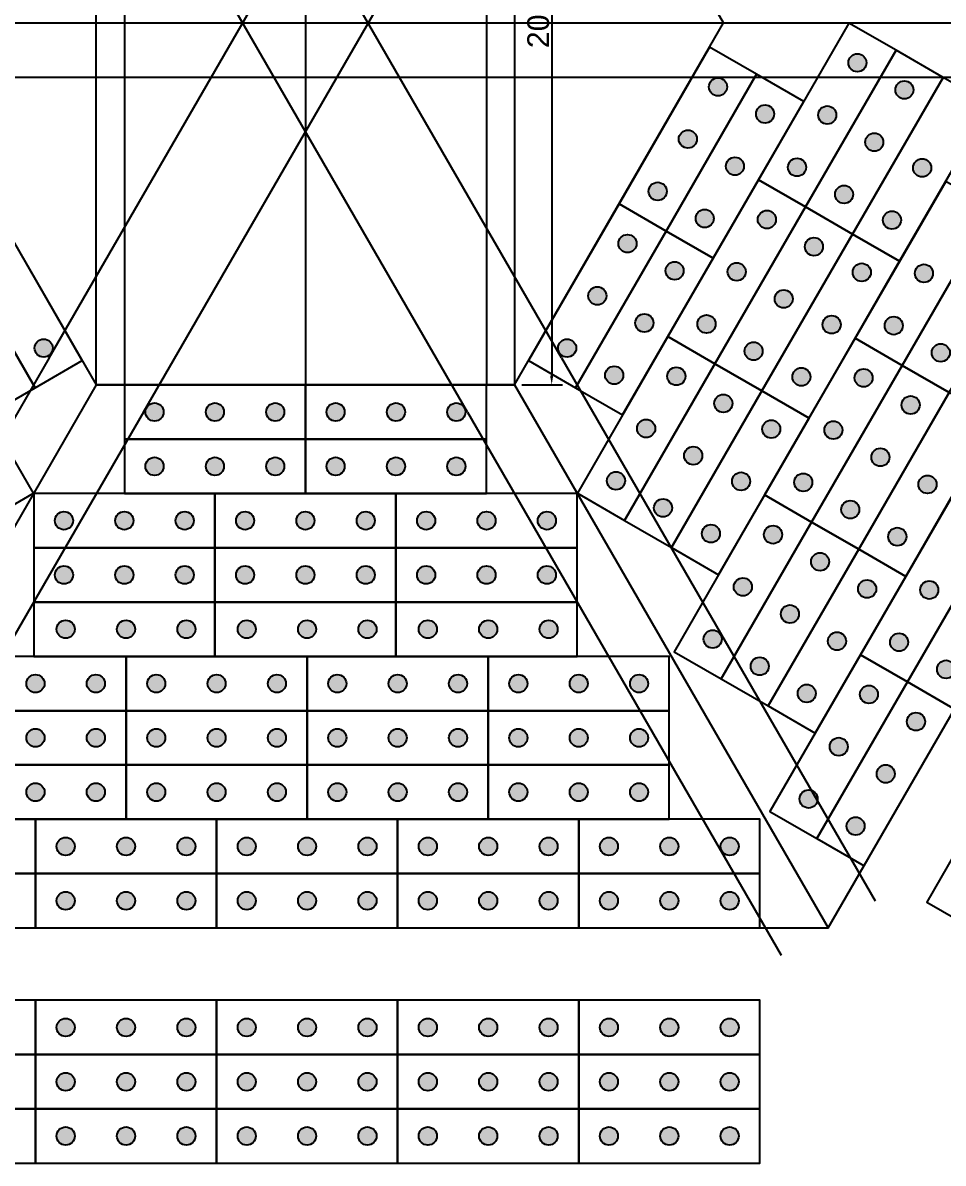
# Model space of a CAD drawing. Header units: millimetres. Extents: x 1388 to 8110, y -1425 to 5021.
# Drawn here: x 2642.9 to 2897, y 961.3 to 1276.3 of the extents above; entities that cross this region are included whole.
import ezdxf

# ---------------------------------------------------------------- set-up
doc = ezdxf.new("R2010")
doc.units = ezdxf.units.MM
doc.styles.get("Standard").update_dxf_attribs({"font": 'arial.ttf'})
doc.dimstyles.new('ISO-25', dxfattribs={"dimtxt": 6, "dimasz": 2.5, "dimexe": 3, "dimexo": 2, "dimtad": 1, "dimtxsty": 'Standard', "dimcen": 2.5, "dimadec": 0, "dimazin": 0, "dimtfac": 1, "dimtmove": 0, "dimatfit": 3, "dimfxl": 1, "dimarcsym": 0})

# ---------------------------------------------------------------- blocks, each defined once
blk = doc.blocks.new('*D4')
at = {"color": 0, "lineweight": -2, "transparency": 16777216}
for p, q in [((2780.64, 1376.27), (2791.9, 1376.27)), ((2788.9, 1373.77), (2788.9, 1178.77)), ((2780.64, 1176.27), (2791.9, 1176.27))]:
    blk.add_line(p, q, dxfattribs=at)
at = {"color": 0, "transparency": 16777216}
for points in [[(2788.48, 1373.77), (2789.31, 1373.77), (2788.9, 1376.27)], [(2788.48, 1178.77), (2789.31, 1178.77), (2788.9, 1176.27)]]:
    blk.add_solid(points, dxfattribs=at)
at = {"layer": 'Defpoints', "color": 0, "transparency": 16777216}
for p in [(2778.64, 1376.27), (2778.64, 1176.27), (2788.9, 1176.27)]:
    blk.add_point(p, dxfattribs=at)
at = {"color": 0, "transparency": 16777216, "insert": (2785.21, 1276.27), "char_height": 6, "attachment_point": 5, "rotation": 90}
blk.add_mtext('200', dxfattribs=at)

msp = doc.modelspace()

# ---------------------------------------------------------------- hatches: boundary and pattern name
at = {"true_color": 0xf1eb1f}
h = msp.add_hatch(color=2, dxfattribs=at)
h.dxf.hatch_style = 1
h.paths.add_polyline_path([(2875.816, 1265.252, 1), (2870.816, 1265.252, 1)])
h = msp.add_hatch(color=2, dxfattribs=at)
h.dxf.hatch_style = 1
h.paths.add_polyline_path([(2837.335, 1258.601, 1), (2832.335, 1258.601, 1)])
h = msp.add_hatch(color=2, dxfattribs=at)
h.dxf.hatch_style = 1
h.paths.add_polyline_path([(2888.806, 1257.752, 1), (2883.806, 1257.752, 1)])
h = msp.add_hatch(color=2, dxfattribs=at)
h.dxf.hatch_style = 1
h.paths.add_polyline_path([(2850.325, 1251.101, 1), (2845.325, 1251.101, 1)])
h = msp.add_hatch(color=2, dxfattribs=at)
h.dxf.hatch_style = 1
h.paths.add_polyline_path([(2867.482, 1250.818, 1), (2862.482, 1250.818, 1)])
h = msp.add_hatch(color=2, dxfattribs=at)
h.dxf.hatch_style = 1
h.paths.add_polyline_path([(2829.001, 1244.167, 1), (2824.001, 1244.167, 1)])
h = msp.add_hatch(color=2, dxfattribs=at)
h.dxf.hatch_style = 1
h.paths.add_polyline_path([(2880.473, 1243.318, 1), (2875.473, 1243.318, 1)])
h = msp.add_hatch(color=2, dxfattribs=at)
h.dxf.hatch_style = 1
h.paths.add_polyline_path([(2841.992, 1236.667, 1), (2836.992, 1236.667, 1)])
h = msp.add_hatch(color=2, dxfattribs=at)
h.dxf.hatch_style = 1
h.paths.add_polyline_path([(2859.149, 1236.384, 1), (2854.149, 1236.384, 1)])
h = msp.add_hatch(color=2, dxfattribs=at)
h.dxf.hatch_style = 1
h.paths.add_polyline_path([(2893.696, 1236.222, 1), (2888.696, 1236.222, 1)])
h = msp.add_hatch(color=2, dxfattribs=at)
h.dxf.hatch_style = 1
h.paths.add_polyline_path([(2820.668, 1229.734, 1), (2815.668, 1229.734, 1)])
h = msp.add_hatch(color=2, dxfattribs=at)
h.dxf.hatch_style = 1
h.paths.add_polyline_path([(2872.139, 1228.884, 1), (2867.139, 1228.884, 1)])
h = msp.add_hatch(color=2, dxfattribs=at)
h.dxf.hatch_style = 1
h.paths.add_polyline_path([(2833.659, 1222.234, 1), (2828.659, 1222.234, 1)])
h = msp.add_hatch(color=2, dxfattribs=at)
h.dxf.hatch_style = 1
h.paths.add_polyline_path([(2850.816, 1221.951, 1), (2845.816, 1221.951, 1)])
h = msp.add_hatch(color=2, dxfattribs=at)
h.dxf.hatch_style = 1
h.paths.add_polyline_path([(2885.363, 1221.788, 1), (2880.363, 1221.788, 1)])
h = msp.add_hatch(color=2, dxfattribs=at)
h.dxf.hatch_style = 1
h.paths.add_polyline_path([(2812.335, 1215.3, 1), (2807.335, 1215.3, 1)])
h = msp.add_hatch(color=2, dxfattribs=at)
h.dxf.hatch_style = 1
h.paths.add_polyline_path([(2863.806, 1214.451, 1), (2858.806, 1214.451, 1)])
h = msp.add_hatch(color=2, dxfattribs=at)
h.dxf.hatch_style = 1
h.paths.add_polyline_path([(2825.325, 1207.8, 1), (2820.325, 1207.8, 1)])
h = msp.add_hatch(color=2, dxfattribs=at)
h.dxf.hatch_style = 1
h.paths.add_polyline_path([(2842.482, 1207.517, 1), (2837.482, 1207.517, 1)])
h = msp.add_hatch(color=2, dxfattribs=at)
h.dxf.hatch_style = 1
h.paths.add_polyline_path([(2877.029, 1207.354, 1), (2872.029, 1207.354, 1)])
h = msp.add_hatch(color=2, dxfattribs=at)
h.dxf.hatch_style = 1
h.paths.add_polyline_path([(2894.186, 1207.071, 1), (2889.186, 1207.071, 1)])
h = msp.add_hatch(color=2, dxfattribs=at)
h.dxf.hatch_style = 1
h.paths.add_polyline_path([(2804.001, 1200.866, 1), (2799.001, 1200.866, 1)])
h = msp.add_hatch(color=2, dxfattribs=at)
h.dxf.hatch_style = 1
h.paths.add_polyline_path([(2855.473, 1200.017, 1), (2850.473, 1200.017, 1)])
h = msp.add_hatch(color=2, dxfattribs=at)
h.dxf.hatch_style = 1
h.paths.add_polyline_path([(2816.992, 1193.366, 1), (2811.992, 1193.366, 1)])
h = msp.add_hatch(color=2, dxfattribs=at)
h.dxf.hatch_style = 1
h.paths.add_polyline_path([(2834.149, 1193.083, 1), (2829.149, 1193.083, 1)])
h = msp.add_hatch(color=2, dxfattribs=at)
h.dxf.hatch_style = 1
h.paths.add_polyline_path([(2868.696, 1192.92, 1), (2863.696, 1192.92, 1)])
h = msp.add_hatch(color=2, dxfattribs=at)
h.dxf.hatch_style = 1
h.paths.add_polyline_path([(2885.853, 1192.637, 1), (2880.853, 1192.637, 1)])
h = msp.add_hatch(color=2, dxfattribs=at)
h.dxf.hatch_style = 1
h.paths.add_polyline_path([(2651.139, 1186.432, 1), (2646.139, 1186.432, 1)])
h = msp.add_hatch(color=2, dxfattribs=at)
h.dxf.hatch_style = 1
h.paths.add_polyline_path([(2795.668, 1186.432, 1), (2790.668, 1186.432, 1)])
h = msp.add_hatch(color=2, dxfattribs=at)
h.dxf.hatch_style = 1
h.paths.add_polyline_path([(2847.139, 1185.583, 1), (2842.139, 1185.583, 1)])
h = msp.add_hatch(color=2, dxfattribs=at)
h.dxf.hatch_style = 1
h.paths.add_polyline_path([(2898.843, 1185.137, 1), (2893.843, 1185.137, 1)])
h = msp.add_hatch(color=2, dxfattribs=at)
h.dxf.hatch_style = 1
h.paths.add_polyline_path([(2808.659, 1178.932, 1), (2803.659, 1178.932, 1)])
h = msp.add_hatch(color=2, dxfattribs=at)
h.dxf.hatch_style = 1
h.paths.add_polyline_path([(2825.816, 1178.649, 1), (2820.816, 1178.649, 1)])
h = msp.add_hatch(color=2, dxfattribs=at)
h.dxf.hatch_style = 1
h.paths.add_polyline_path([(2860.363, 1178.487, 1), (2855.363, 1178.487, 1)])
h = msp.add_hatch(color=2, dxfattribs=at)
h.dxf.hatch_style = 1
h.paths.add_polyline_path([(2877.52, 1178.204, 1), (2872.52, 1178.204, 1)])
h = msp.add_hatch(color=2, dxfattribs=at)
h.dxf.hatch_style = 1
h.paths.add_polyline_path([(2838.806, 1171.149, 1), (2833.806, 1171.149, 1)])
h = msp.add_hatch(color=2, dxfattribs=at)
h.dxf.hatch_style = 1
h.paths.add_polyline_path([(2890.51, 1170.704, 1), (2885.51, 1170.704, 1)])
h = msp.add_hatch(color=2, dxfattribs=at)
h.dxf.hatch_style = 1
h.paths.add_polyline_path([(2681.737, 1168.767, 1), (2676.737, 1168.767, 1)])
h = msp.add_hatch(color=2, dxfattribs=at)
h.dxf.hatch_style = 1
h.paths.add_polyline_path([(2698.404, 1168.767, 1), (2693.404, 1168.767, 1)])
h = msp.add_hatch(color=2, dxfattribs=at)
h.dxf.hatch_style = 1
h.paths.add_polyline_path([(2715.07, 1168.767, 1), (2710.07, 1168.767, 1)])
h = msp.add_hatch(color=2, dxfattribs=at)
h.dxf.hatch_style = 1
h.paths.add_polyline_path([(2731.737, 1168.767, 1), (2726.737, 1168.767, 1)])
h = msp.add_hatch(color=2, dxfattribs=at)
h.dxf.hatch_style = 1
h.paths.add_polyline_path([(2748.404, 1168.767, 1), (2743.404, 1168.767, 1)])
h = msp.add_hatch(color=2, dxfattribs=at)
h.dxf.hatch_style = 1
h.paths.add_polyline_path([(2765.07, 1168.767, 1), (2760.07, 1168.767, 1)])
h = msp.add_hatch(color=2, dxfattribs=at)
h.dxf.hatch_style = 1
h.paths.add_polyline_path([(2817.482, 1164.216, 1), (2812.482, 1164.216, 1)])
h = msp.add_hatch(color=2, dxfattribs=at)
h.dxf.hatch_style = 1
h.paths.add_polyline_path([(2852.029, 1164.053, 1), (2847.029, 1164.053, 1)])
h = msp.add_hatch(color=2, dxfattribs=at)
h.dxf.hatch_style = 1
h.paths.add_polyline_path([(2869.186, 1163.77, 1), (2864.186, 1163.77, 1)])
h = msp.add_hatch(color=2, dxfattribs=at)
h.dxf.hatch_style = 1
h.paths.add_polyline_path([(2681.737, 1153.767, 1), (2676.737, 1153.767, 1)])
h = msp.add_hatch(color=2, dxfattribs=at)
h.dxf.hatch_style = 1
h.paths.add_polyline_path([(2698.404, 1153.767, 1), (2693.404, 1153.767, 1)])
h = msp.add_hatch(color=2, dxfattribs=at)
h.dxf.hatch_style = 1
h.paths.add_polyline_path([(2715.07, 1153.767, 1), (2710.07, 1153.767, 1)])
h = msp.add_hatch(color=2, dxfattribs=at)
h.dxf.hatch_style = 1
h.paths.add_polyline_path([(2731.737, 1153.767, 1), (2726.737, 1153.767, 1)])
h = msp.add_hatch(color=2, dxfattribs=at)
h.dxf.hatch_style = 1
h.paths.add_polyline_path([(2748.404, 1153.767, 1), (2743.404, 1153.767, 1)])
h = msp.add_hatch(color=2, dxfattribs=at)
h.dxf.hatch_style = 1
h.paths.add_polyline_path([(2765.07, 1153.767, 1), (2760.07, 1153.767, 1)])
h = msp.add_hatch(color=2, dxfattribs=at)
h.dxf.hatch_style = 1
h.paths.add_polyline_path([(2830.473, 1156.716, 1), (2825.473, 1156.716, 1)])
h = msp.add_hatch(color=2, dxfattribs=at)
h.dxf.hatch_style = 1
h.paths.add_polyline_path([(2882.177, 1156.27, 1), (2877.177, 1156.27, 1)])
h = msp.add_hatch(color=2, dxfattribs=at)
h.dxf.hatch_style = 1
h.paths.add_polyline_path([(2809.149, 1149.782, 1), (2804.149, 1149.782, 1)])
h = msp.add_hatch(color=2, dxfattribs=at)
h.dxf.hatch_style = 1
h.paths.add_polyline_path([(2843.696, 1149.619, 1), (2838.696, 1149.619, 1)])
h = msp.add_hatch(color=2, dxfattribs=at)
h.dxf.hatch_style = 1
h.paths.add_polyline_path([(2860.853, 1149.336, 1), (2855.853, 1149.336, 1)])
h = msp.add_hatch(color=2, dxfattribs=at)
h.dxf.hatch_style = 1
h.paths.add_polyline_path([(2895.167, 1148.77, 1), (2890.167, 1148.77, 1)])
h = msp.add_hatch(color=2, dxfattribs=at)
h.dxf.hatch_style = 1
h.paths.add_polyline_path([(2822.139, 1142.282, 1), (2817.139, 1142.282, 1)])
h = msp.add_hatch(color=2, dxfattribs=at)
h.dxf.hatch_style = 1
h.paths.add_polyline_path([(2873.843, 1141.836, 1), (2868.843, 1141.836, 1)])
h = msp.add_hatch(color=2, dxfattribs=at)
h.dxf.hatch_style = 1
h.paths.add_polyline_path([(2656.737, 1138.767, 1), (2651.737, 1138.767, 1)])
h = msp.add_hatch(color=2, dxfattribs=at)
h.dxf.hatch_style = 1
h.paths.add_polyline_path([(2673.404, 1138.767, 1), (2668.404, 1138.767, 1)])
h = msp.add_hatch(color=2, dxfattribs=at)
h.dxf.hatch_style = 1
h.paths.add_polyline_path([(2690.07, 1138.767, 1), (2685.07, 1138.767, 1)])
h = msp.add_hatch(color=2, dxfattribs=at)
h.dxf.hatch_style = 1
h.paths.add_polyline_path([(2706.737, 1138.767, 1), (2701.737, 1138.767, 1)])
h = msp.add_hatch(color=2, dxfattribs=at)
h.dxf.hatch_style = 1
h.paths.add_polyline_path([(2723.404, 1138.767, 1), (2718.404, 1138.767, 1)])
h = msp.add_hatch(color=2, dxfattribs=at)
h.dxf.hatch_style = 1
h.paths.add_polyline_path([(2740.07, 1138.767, 1), (2735.07, 1138.767, 1)])
h = msp.add_hatch(color=2, dxfattribs=at)
h.dxf.hatch_style = 1
h.paths.add_polyline_path([(2756.737, 1138.767, 1), (2751.737, 1138.767, 1)])
h = msp.add_hatch(color=2, dxfattribs=at)
h.dxf.hatch_style = 1
h.paths.add_polyline_path([(2773.404, 1138.767, 1), (2768.404, 1138.767, 1)])
h = msp.add_hatch(color=2, dxfattribs=at)
h.dxf.hatch_style = 1
h.paths.add_polyline_path([(2790.07, 1138.767, 1), (2785.07, 1138.767, 1)])
h = msp.add_hatch(color=2, dxfattribs=at)
h.dxf.hatch_style = 1
h.paths.add_polyline_path([(2835.363, 1135.185, 1), (2830.363, 1135.185, 1)])
h = msp.add_hatch(color=2, dxfattribs=at)
h.dxf.hatch_style = 1
h.paths.add_polyline_path([(2852.52, 1134.902, 1), (2847.52, 1134.902, 1)])
h = msp.add_hatch(color=2, dxfattribs=at)
h.dxf.hatch_style = 1
h.paths.add_polyline_path([(2886.834, 1134.336, 1), (2881.834, 1134.336, 1)])
h = msp.add_hatch(color=2, dxfattribs=at)
h.dxf.hatch_style = 1
h.paths.add_polyline_path([(2865.51, 1127.402, 1), (2860.51, 1127.402, 1)])
h = msp.add_hatch(color=2, dxfattribs=at)
h.dxf.hatch_style = 1
h.paths.add_polyline_path([(2656.737, 1123.767, 1), (2651.737, 1123.767, 1)])
h = msp.add_hatch(color=2, dxfattribs=at)
h.dxf.hatch_style = 1
h.paths.add_polyline_path([(2673.404, 1123.767, 1), (2668.404, 1123.767, 1)])
h = msp.add_hatch(color=2, dxfattribs=at)
h.dxf.hatch_style = 1
h.paths.add_polyline_path([(2690.07, 1123.767, 1), (2685.07, 1123.767, 1)])
h = msp.add_hatch(color=2, dxfattribs=at)
h.dxf.hatch_style = 1
h.paths.add_polyline_path([(2706.737, 1123.767, 1), (2701.737, 1123.767, 1)])
h = msp.add_hatch(color=2, dxfattribs=at)
h.dxf.hatch_style = 1
h.paths.add_polyline_path([(2723.404, 1123.767, 1), (2718.404, 1123.767, 1)])
h = msp.add_hatch(color=2, dxfattribs=at)
h.dxf.hatch_style = 1
h.paths.add_polyline_path([(2740.07, 1123.767, 1), (2735.07, 1123.767, 1)])
h = msp.add_hatch(color=2, dxfattribs=at)
h.dxf.hatch_style = 1
h.paths.add_polyline_path([(2756.737, 1123.767, 1), (2751.737, 1123.767, 1)])
h = msp.add_hatch(color=2, dxfattribs=at)
h.dxf.hatch_style = 1
h.paths.add_polyline_path([(2773.404, 1123.767, 1), (2768.404, 1123.767, 1)])
h = msp.add_hatch(color=2, dxfattribs=at)
h.dxf.hatch_style = 1
h.paths.add_polyline_path([(2790.07, 1123.767, 1), (2785.07, 1123.767, 1)])
h = msp.add_hatch(color=2, dxfattribs=at)
h.dxf.hatch_style = 1
h.paths.add_polyline_path([(2844.186, 1120.469, 1), (2839.186, 1120.469, 1)])
h = msp.add_hatch(color=2, dxfattribs=at)
h.dxf.hatch_style = 1
h.paths.add_polyline_path([(2878.5, 1119.902, 1), (2873.5, 1119.902, 1)])
h = msp.add_hatch(color=2, dxfattribs=at)
h.dxf.hatch_style = 1
h.paths.add_polyline_path([(2895.658, 1119.619, 1), (2890.658, 1119.619, 1)])
h = msp.add_hatch(color=2, dxfattribs=at)
h.dxf.hatch_style = 1
h.paths.add_polyline_path([(2857.177, 1112.969, 1), (2852.177, 1112.969, 1)])
h = msp.add_hatch(color=2, dxfattribs=at)
h.dxf.hatch_style = 1
h.paths.add_polyline_path([(2657.203, 1108.767, 1), (2652.203, 1108.767, 1)])
h = msp.add_hatch(color=2, dxfattribs=at)
h.dxf.hatch_style = 1
h.paths.add_polyline_path([(2673.87, 1108.767, 1), (2668.87, 1108.767, 1)])
h = msp.add_hatch(color=2, dxfattribs=at)
h.dxf.hatch_style = 1
h.paths.add_polyline_path([(2690.536, 1108.767, 1), (2685.536, 1108.767, 1)])
h = msp.add_hatch(color=2, dxfattribs=at)
h.dxf.hatch_style = 1
h.paths.add_polyline_path([(2707.203, 1108.767, 1), (2702.203, 1108.767, 1)])
h = msp.add_hatch(color=2, dxfattribs=at)
h.dxf.hatch_style = 1
h.paths.add_polyline_path([(2723.87, 1108.767, 1), (2718.87, 1108.767, 1)])
h = msp.add_hatch(color=2, dxfattribs=at)
h.dxf.hatch_style = 1
h.paths.add_polyline_path([(2740.536, 1108.767, 1), (2735.536, 1108.767, 1)])
h = msp.add_hatch(color=2, dxfattribs=at)
h.dxf.hatch_style = 1
h.paths.add_polyline_path([(2757.203, 1108.767, 1), (2752.203, 1108.767, 1)])
h = msp.add_hatch(color=2, dxfattribs=at)
h.dxf.hatch_style = 1
h.paths.add_polyline_path([(2773.87, 1108.767, 1), (2768.87, 1108.767, 1)])
h = msp.add_hatch(color=2, dxfattribs=at)
h.dxf.hatch_style = 1
h.paths.add_polyline_path([(2790.536, 1108.767, 1), (2785.536, 1108.767, 1)])
h = msp.add_hatch(color=2, dxfattribs=at)
h.dxf.hatch_style = 1
h.paths.add_polyline_path([(2835.853, 1106.035, 1), (2830.853, 1106.035, 1)])
h = msp.add_hatch(color=2, dxfattribs=at)
h.dxf.hatch_style = 1
h.paths.add_polyline_path([(2870.167, 1105.469, 1), (2865.167, 1105.469, 1)])
h = msp.add_hatch(color=2, dxfattribs=at)
h.dxf.hatch_style = 1
h.paths.add_polyline_path([(2887.324, 1105.185, 1), (2882.324, 1105.185, 1)])
h = msp.add_hatch(color=2, dxfattribs=at)
h.dxf.hatch_style = 1
h.paths.add_polyline_path([(2848.843, 1098.535, 1), (2843.843, 1098.535, 1)])
h = msp.add_hatch(color=2, dxfattribs=at)
h.dxf.hatch_style = 1
h.paths.add_polyline_path([(2900.315, 1097.685, 1), (2895.315, 1097.685, 1)])
h = msp.add_hatch(color=2, dxfattribs=at)
h.dxf.hatch_style = 1
h.paths.add_polyline_path([(2648.87, 1093.767, 1), (2643.87, 1093.767, 1)])
h = msp.add_hatch(color=2, dxfattribs=at)
h.dxf.hatch_style = 1
h.paths.add_polyline_path([(2665.536, 1093.767, 1), (2660.536, 1093.767, 1)])
h = msp.add_hatch(color=2, dxfattribs=at)
h.dxf.hatch_style = 1
h.paths.add_polyline_path([(2682.203, 1093.767, 1), (2677.203, 1093.767, 1)])
h = msp.add_hatch(color=2, dxfattribs=at)
h.dxf.hatch_style = 1
h.paths.add_polyline_path([(2698.87, 1093.767, 1), (2693.87, 1093.767, 1)])
h = msp.add_hatch(color=2, dxfattribs=at)
h.dxf.hatch_style = 1
h.paths.add_polyline_path([(2715.536, 1093.767, 1), (2710.536, 1093.767, 1)])
h = msp.add_hatch(color=2, dxfattribs=at)
h.dxf.hatch_style = 1
h.paths.add_polyline_path([(2732.203, 1093.767, 1), (2727.203, 1093.767, 1)])
h = msp.add_hatch(color=2, dxfattribs=at)
h.dxf.hatch_style = 1
h.paths.add_polyline_path([(2748.87, 1093.767, 1), (2743.87, 1093.767, 1)])
h = msp.add_hatch(color=2, dxfattribs=at)
h.dxf.hatch_style = 1
h.paths.add_polyline_path([(2765.536, 1093.767, 1), (2760.536, 1093.767, 1)])
h = msp.add_hatch(color=2, dxfattribs=at)
h.dxf.hatch_style = 1
h.paths.add_polyline_path([(2782.203, 1093.767, 1), (2777.203, 1093.767, 1)])
h = msp.add_hatch(color=2, dxfattribs=at)
h.dxf.hatch_style = 1
h.paths.add_polyline_path([(2798.87, 1093.767, 1), (2793.87, 1093.767, 1)])
h = msp.add_hatch(color=2, dxfattribs=at)
h.dxf.hatch_style = 1
h.paths.add_polyline_path([(2815.536, 1093.767, 1), (2810.536, 1093.767, 1)])
h = msp.add_hatch(color=2, dxfattribs=at)
h.dxf.hatch_style = 1
h.paths.add_polyline_path([(2861.834, 1091.035, 1), (2856.834, 1091.035, 1)])
h = msp.add_hatch(color=2, dxfattribs=at)
h.dxf.hatch_style = 1
h.paths.add_polyline_path([(2878.991, 1090.752, 1), (2873.991, 1090.752, 1)])
h = msp.add_hatch(color=2, dxfattribs=at)
h.dxf.hatch_style = 1
h.paths.add_polyline_path([(2891.981, 1083.252, 1), (2886.981, 1083.252, 1)])
h = msp.add_hatch(color=2, dxfattribs=at)
h.dxf.hatch_style = 1
h.paths.add_polyline_path([(2648.87, 1078.767, 1), (2643.87, 1078.767, 1)])
h = msp.add_hatch(color=2, dxfattribs=at)
h.dxf.hatch_style = 1
h.paths.add_polyline_path([(2665.536, 1078.767, 1), (2660.536, 1078.767, 1)])
h = msp.add_hatch(color=2, dxfattribs=at)
h.dxf.hatch_style = 1
h.paths.add_polyline_path([(2682.203, 1078.767, 1), (2677.203, 1078.767, 1)])
h = msp.add_hatch(color=2, dxfattribs=at)
h.dxf.hatch_style = 1
h.paths.add_polyline_path([(2698.87, 1078.767, 1), (2693.87, 1078.767, 1)])
h = msp.add_hatch(color=2, dxfattribs=at)
h.dxf.hatch_style = 1
h.paths.add_polyline_path([(2715.536, 1078.767, 1), (2710.536, 1078.767, 1)])
h = msp.add_hatch(color=2, dxfattribs=at)
h.dxf.hatch_style = 1
h.paths.add_polyline_path([(2732.203, 1078.767, 1), (2727.203, 1078.767, 1)])
h = msp.add_hatch(color=2, dxfattribs=at)
h.dxf.hatch_style = 1
h.paths.add_polyline_path([(2748.87, 1078.767, 1), (2743.87, 1078.767, 1)])
h = msp.add_hatch(color=2, dxfattribs=at)
h.dxf.hatch_style = 1
h.paths.add_polyline_path([(2765.536, 1078.767, 1), (2760.536, 1078.767, 1)])
h = msp.add_hatch(color=2, dxfattribs=at)
h.dxf.hatch_style = 1
h.paths.add_polyline_path([(2782.203, 1078.767, 1), (2777.203, 1078.767, 1)])
h = msp.add_hatch(color=2, dxfattribs=at)
h.dxf.hatch_style = 1
h.paths.add_polyline_path([(2798.87, 1078.767, 1), (2793.87, 1078.767, 1)])
h = msp.add_hatch(color=2, dxfattribs=at)
h.dxf.hatch_style = 1
h.paths.add_polyline_path([(2815.536, 1078.767, 1), (2810.536, 1078.767, 1)])
h = msp.add_hatch(color=2, dxfattribs=at)
h.dxf.hatch_style = 1
h.paths.add_polyline_path([(2870.658, 1076.318, 1), (2865.658, 1076.318, 1)])
h = msp.add_hatch(color=2, dxfattribs=at)
h.dxf.hatch_style = 1
h.paths.add_polyline_path([(2883.648, 1068.818, 1), (2878.648, 1068.818, 1)])
h = msp.add_hatch(color=2, dxfattribs=at)
h.dxf.hatch_style = 1
h.paths.add_polyline_path([(2648.87, 1063.767, 1), (2643.87, 1063.767, 1)])
h = msp.add_hatch(color=2, dxfattribs=at)
h.dxf.hatch_style = 1
h.paths.add_polyline_path([(2665.536, 1063.767, 1), (2660.536, 1063.767, 1)])
h = msp.add_hatch(color=2, dxfattribs=at)
h.dxf.hatch_style = 1
h.paths.add_polyline_path([(2682.203, 1063.767, 1), (2677.203, 1063.767, 1)])
h = msp.add_hatch(color=2, dxfattribs=at)
h.dxf.hatch_style = 1
h.paths.add_polyline_path([(2698.87, 1063.767, 1), (2693.87, 1063.767, 1)])
h = msp.add_hatch(color=2, dxfattribs=at)
h.dxf.hatch_style = 1
h.paths.add_polyline_path([(2715.536, 1063.767, 1), (2710.536, 1063.767, 1)])
h = msp.add_hatch(color=2, dxfattribs=at)
h.dxf.hatch_style = 1
h.paths.add_polyline_path([(2732.203, 1063.767, 1), (2727.203, 1063.767, 1)])
h = msp.add_hatch(color=2, dxfattribs=at)
h.dxf.hatch_style = 1
h.paths.add_polyline_path([(2748.87, 1063.767, 1), (2743.87, 1063.767, 1)])
h = msp.add_hatch(color=2, dxfattribs=at)
h.dxf.hatch_style = 1
h.paths.add_polyline_path([(2765.536, 1063.767, 1), (2760.536, 1063.767, 1)])
h = msp.add_hatch(color=2, dxfattribs=at)
h.dxf.hatch_style = 1
h.paths.add_polyline_path([(2782.203, 1063.767, 1), (2777.203, 1063.767, 1)])
h = msp.add_hatch(color=2, dxfattribs=at)
h.dxf.hatch_style = 1
h.paths.add_polyline_path([(2798.87, 1063.767, 1), (2793.87, 1063.767, 1)])
h = msp.add_hatch(color=2, dxfattribs=at)
h.dxf.hatch_style = 1
h.paths.add_polyline_path([(2815.536, 1063.767, 1), (2810.536, 1063.767, 1)])
h = msp.add_hatch(color=2, dxfattribs=at)
h.dxf.hatch_style = 1
h.paths.add_polyline_path([(2862.324, 1061.884, 1), (2857.324, 1061.884, 1)])
h = msp.add_hatch(color=2, dxfattribs=at)
h.dxf.hatch_style = 1
h.paths.add_polyline_path([(2875.315, 1054.384, 1), (2870.315, 1054.384, 1)])
h = msp.add_hatch(color=2, dxfattribs=at)
h.dxf.hatch_style = 1
h.paths.add_polyline_path([(2657.203, 1048.767, 1), (2652.203, 1048.767, 1)])
h = msp.add_hatch(color=2, dxfattribs=at)
h.dxf.hatch_style = 1
h.paths.add_polyline_path([(2673.87, 1048.767, 1), (2668.87, 1048.767, 1)])
h = msp.add_hatch(color=2, dxfattribs=at)
h.dxf.hatch_style = 1
h.paths.add_polyline_path([(2690.536, 1048.767, 1), (2685.536, 1048.767, 1)])
h = msp.add_hatch(color=2, dxfattribs=at)
h.dxf.hatch_style = 1
h.paths.add_polyline_path([(2707.203, 1048.767, 1), (2702.203, 1048.767, 1)])
h = msp.add_hatch(color=2, dxfattribs=at)
h.dxf.hatch_style = 1
h.paths.add_polyline_path([(2723.87, 1048.767, 1), (2718.87, 1048.767, 1)])
h = msp.add_hatch(color=2, dxfattribs=at)
h.dxf.hatch_style = 1
h.paths.add_polyline_path([(2740.536, 1048.767, 1), (2735.536, 1048.767, 1)])
h = msp.add_hatch(color=2, dxfattribs=at)
h.dxf.hatch_style = 1
h.paths.add_polyline_path([(2757.203, 1048.767, 1), (2752.203, 1048.767, 1)])
h = msp.add_hatch(color=2, dxfattribs=at)
h.dxf.hatch_style = 1
h.paths.add_polyline_path([(2773.87, 1048.767, 1), (2768.87, 1048.767, 1)])
h = msp.add_hatch(color=2, dxfattribs=at)
h.dxf.hatch_style = 1
h.paths.add_polyline_path([(2790.536, 1048.767, 1), (2785.536, 1048.767, 1)])
h = msp.add_hatch(color=2, dxfattribs=at)
h.dxf.hatch_style = 1
h.paths.add_polyline_path([(2807.203, 1048.767, 1), (2802.203, 1048.767, 1)])
h = msp.add_hatch(color=2, dxfattribs=at)
h.dxf.hatch_style = 1
h.paths.add_polyline_path([(2823.87, 1048.767, 1), (2818.87, 1048.767, 1)])
h = msp.add_hatch(color=2, dxfattribs=at)
h.dxf.hatch_style = 1
h.paths.add_polyline_path([(2840.536, 1048.767, 1), (2835.536, 1048.767, 1)])
h = msp.add_hatch(color=2, dxfattribs=at)
h.dxf.hatch_style = 1
h.paths.add_polyline_path([(2657.203, 1033.767, 1), (2652.203, 1033.767, 1)])
h = msp.add_hatch(color=2, dxfattribs=at)
h.dxf.hatch_style = 1
h.paths.add_polyline_path([(2673.87, 1033.767, 1), (2668.87, 1033.767, 1)])
h = msp.add_hatch(color=2, dxfattribs=at)
h.dxf.hatch_style = 1
h.paths.add_polyline_path([(2690.536, 1033.767, 1), (2685.536, 1033.767, 1)])
h = msp.add_hatch(color=2, dxfattribs=at)
h.dxf.hatch_style = 1
h.paths.add_polyline_path([(2707.203, 1033.767, 1), (2702.203, 1033.767, 1)])
h = msp.add_hatch(color=2, dxfattribs=at)
h.dxf.hatch_style = 1
h.paths.add_polyline_path([(2723.87, 1033.767, 1), (2718.87, 1033.767, 1)])
h = msp.add_hatch(color=2, dxfattribs=at)
h.dxf.hatch_style = 1
h.paths.add_polyline_path([(2740.536, 1033.767, 1), (2735.536, 1033.767, 1)])
h = msp.add_hatch(color=2, dxfattribs=at)
h.dxf.hatch_style = 1
h.paths.add_polyline_path([(2757.203, 1033.767, 1), (2752.203, 1033.767, 1)])
h = msp.add_hatch(color=2, dxfattribs=at)
h.dxf.hatch_style = 1
h.paths.add_polyline_path([(2773.87, 1033.767, 1), (2768.87, 1033.767, 1)])
h = msp.add_hatch(color=2, dxfattribs=at)
h.dxf.hatch_style = 1
h.paths.add_polyline_path([(2790.536, 1033.767, 1), (2785.536, 1033.767, 1)])
h = msp.add_hatch(color=2, dxfattribs=at)
h.dxf.hatch_style = 1
h.paths.add_polyline_path([(2807.203, 1033.767, 1), (2802.203, 1033.767, 1)])
h = msp.add_hatch(color=2, dxfattribs=at)
h.dxf.hatch_style = 1
h.paths.add_polyline_path([(2823.87, 1033.767, 1), (2818.87, 1033.767, 1)])
h = msp.add_hatch(color=2, dxfattribs=at)
h.dxf.hatch_style = 1
h.paths.add_polyline_path([(2840.536, 1033.767, 1), (2835.536, 1033.767, 1)])
h = msp.add_hatch(color=2, dxfattribs=at)
h.dxf.hatch_style = 1
h.paths.add_polyline_path([(2657.203, 998.767, 1), (2652.203, 998.767, 1)])
h = msp.add_hatch(color=2, dxfattribs=at)
h.dxf.hatch_style = 1
h.paths.add_polyline_path([(2673.87, 998.767, 1), (2668.87, 998.767, 1)])
h = msp.add_hatch(color=2, dxfattribs=at)
h.dxf.hatch_style = 1
h.paths.add_polyline_path([(2690.536, 998.767, 1), (2685.536, 998.767, 1)])
h = msp.add_hatch(color=2, dxfattribs=at)
h.dxf.hatch_style = 1
h.paths.add_polyline_path([(2707.203, 998.767, 1), (2702.203, 998.767, 1)])
h = msp.add_hatch(color=2, dxfattribs=at)
h.dxf.hatch_style = 1
h.paths.add_polyline_path([(2723.87, 998.767, 1), (2718.87, 998.767, 1)])
h = msp.add_hatch(color=2, dxfattribs=at)
h.dxf.hatch_style = 1
h.paths.add_polyline_path([(2740.536, 998.767, 1), (2735.536, 998.767, 1)])
h = msp.add_hatch(color=2, dxfattribs=at)
h.dxf.hatch_style = 1
h.paths.add_polyline_path([(2757.203, 998.767, 1), (2752.203, 998.767, 1)])
h = msp.add_hatch(color=2, dxfattribs=at)
h.dxf.hatch_style = 1
h.paths.add_polyline_path([(2773.87, 998.767, 1), (2768.87, 998.767, 1)])
h = msp.add_hatch(color=2, dxfattribs=at)
h.dxf.hatch_style = 1
h.paths.add_polyline_path([(2790.536, 998.767, 1), (2785.536, 998.767, 1)])
h = msp.add_hatch(color=2, dxfattribs=at)
h.dxf.hatch_style = 1
h.paths.add_polyline_path([(2807.203, 998.767, 1), (2802.203, 998.767, 1)])
h = msp.add_hatch(color=2, dxfattribs=at)
h.dxf.hatch_style = 1
h.paths.add_polyline_path([(2823.87, 998.767, 1), (2818.87, 998.767, 1)])
h = msp.add_hatch(color=2, dxfattribs=at)
h.dxf.hatch_style = 1
h.paths.add_polyline_path([(2840.536, 998.767, 1), (2835.536, 998.767, 1)])
h = msp.add_hatch(color=2, dxfattribs=at)
h.dxf.hatch_style = 1
h.paths.add_polyline_path([(2657.203, 983.767, 1), (2652.203, 983.767, 1)])
h = msp.add_hatch(color=2, dxfattribs=at)
h.dxf.hatch_style = 1
h.paths.add_polyline_path([(2673.87, 983.767, 1), (2668.87, 983.767, 1)])
h = msp.add_hatch(color=2, dxfattribs=at)
h.dxf.hatch_style = 1
h.paths.add_polyline_path([(2690.536, 983.767, 1), (2685.536, 983.767, 1)])
h = msp.add_hatch(color=2, dxfattribs=at)
h.dxf.hatch_style = 1
h.paths.add_polyline_path([(2707.203, 983.767, 1), (2702.203, 983.767, 1)])
h = msp.add_hatch(color=2, dxfattribs=at)
h.dxf.hatch_style = 1
h.paths.add_polyline_path([(2723.87, 983.767, 1), (2718.87, 983.767, 1)])
h = msp.add_hatch(color=2, dxfattribs=at)
h.dxf.hatch_style = 1
h.paths.add_polyline_path([(2740.536, 983.767, 1), (2735.536, 983.767, 1)])
h = msp.add_hatch(color=2, dxfattribs=at)
h.dxf.hatch_style = 1
h.paths.add_polyline_path([(2757.203, 983.767, 1), (2752.203, 983.767, 1)])
h = msp.add_hatch(color=2, dxfattribs=at)
h.dxf.hatch_style = 1
h.paths.add_polyline_path([(2773.87, 983.767, 1), (2768.87, 983.767, 1)])
h = msp.add_hatch(color=2, dxfattribs=at)
h.dxf.hatch_style = 1
h.paths.add_polyline_path([(2790.536, 983.767, 1), (2785.536, 983.767, 1)])
h = msp.add_hatch(color=2, dxfattribs=at)
h.dxf.hatch_style = 1
h.paths.add_polyline_path([(2807.203, 983.767, 1), (2802.203, 983.767, 1)])
h = msp.add_hatch(color=2, dxfattribs=at)
h.dxf.hatch_style = 1
h.paths.add_polyline_path([(2823.87, 983.767, 1), (2818.87, 983.767, 1)])
h = msp.add_hatch(color=2, dxfattribs=at)
h.dxf.hatch_style = 1
h.paths.add_polyline_path([(2840.536, 983.767, 1), (2835.536, 983.767, 1)])
h = msp.add_hatch(color=2, dxfattribs=at)
h.dxf.hatch_style = 1
h.paths.add_polyline_path([(2657.203, 968.767, 1), (2652.203, 968.767, 1)])
h = msp.add_hatch(color=2, dxfattribs=at)
h.dxf.hatch_style = 1
h.paths.add_polyline_path([(2673.87, 968.767, 1), (2668.87, 968.767, 1)])
h = msp.add_hatch(color=2, dxfattribs=at)
h.dxf.hatch_style = 1
h.paths.add_polyline_path([(2690.536, 968.767, 1), (2685.536, 968.767, 1)])
h = msp.add_hatch(color=2, dxfattribs=at)
h.dxf.hatch_style = 1
h.paths.add_polyline_path([(2707.203, 968.767, 1), (2702.203, 968.767, 1)])
h = msp.add_hatch(color=2, dxfattribs=at)
h.dxf.hatch_style = 1
h.paths.add_polyline_path([(2723.87, 968.767, 1), (2718.87, 968.767, 1)])
h = msp.add_hatch(color=2, dxfattribs=at)
h.dxf.hatch_style = 1
h.paths.add_polyline_path([(2740.536, 968.767, 1), (2735.536, 968.767, 1)])
h = msp.add_hatch(color=2, dxfattribs=at)
h.dxf.hatch_style = 1
h.paths.add_polyline_path([(2757.203, 968.767, 1), (2752.203, 968.767, 1)])
h = msp.add_hatch(color=2, dxfattribs=at)
h.dxf.hatch_style = 1
h.paths.add_polyline_path([(2773.87, 968.767, 1), (2768.87, 968.767, 1)])
h = msp.add_hatch(color=2, dxfattribs=at)
h.dxf.hatch_style = 1
h.paths.add_polyline_path([(2790.536, 968.767, 1), (2785.536, 968.767, 1)])
h = msp.add_hatch(color=2, dxfattribs=at)
h.dxf.hatch_style = 1
h.paths.add_polyline_path([(2807.203, 968.767, 1), (2802.203, 968.767, 1)])
h = msp.add_hatch(color=2, dxfattribs=at)
h.dxf.hatch_style = 1
h.paths.add_polyline_path([(2823.87, 968.767, 1), (2818.87, 968.767, 1)])
h = msp.add_hatch(color=2, dxfattribs=at)
h.dxf.hatch_style = 1
h.paths.add_polyline_path([(2840.536, 968.767, 1), (2835.536, 968.767, 1)])

# ---------------------------------------------------------------- linework, layer by layer
for p, q in [((2650.178, 1183.767), (2765.648, 1383.767)), ((2791.629, 1183.767), (2676.159, 1383.767)), ((2670.904, 1376.267), (2670.904, 1176.267)), ((2720.904, 1376.267), (2720.904, 1176.267)), ((2770.904, 1376.267), (2770.904, 1176.267)), ((2765.648, 1168.767), (2650.178, 1368.767)), ((2676.159, 1168.767), (2791.629, 1368.767)), ((2605.434, 1276.267), (2836.374, 1276.267)), ((2836.374, 1276.267), (3009.579, 1276.267)), ((2605.434, 1261.267), (2836.374, 1261.267)), ((2836.374, 1261.267), (3009.579, 1261.267)), ((2650.178, 1183.767), (2563.576, 1033.767)), ((2791.629, 1183.767), (2878.232, 1033.767)), ((2663.169, 1176.267), (2576.566, 1026.267)), ((2778.639, 1176.267), (2865.241, 1026.267)), ((2676.159, 1168.767), (2589.557, 1018.767)), ((2765.648, 1168.767), (2852.251, 1018.767))]:
    msp.add_line(p, q)
for points in [[(2576.566, 1526.267), (2432.229, 1276.267), (2576.566, 1026.267), (2865.241, 1026.267), (3009.579, 1276.267), (2865.241, 1526.267)], [(2663.169, 1376.267), (2605.434, 1276.267), (2663.169, 1176.267), (2778.639, 1176.267), (2836.374, 1276.267), (2778.639, 1376.267)], [(2663.169, 1376.267), (2778.639, 1376.267), (2778.639, 1176.267), (2663.169, 1176.267)], [(2858.977, 1225.417), (2883.977, 1268.719), (2870.987, 1276.219), (2845.987, 1232.917)], [(2820.497, 1218.767), (2845.497, 1262.068), (2832.506, 1269.568), (2807.506, 1226.267)], [(2871.968, 1217.917), (2896.968, 1261.219), (2883.977, 1268.719), (2858.977, 1225.417)], [(2833.487, 1211.267), (2858.487, 1254.568), (2845.497, 1262.068), (2820.497, 1218.767)], [(2884.958, 1210.417), (2909.958, 1253.719), (2896.968, 1261.219), (2871.968, 1217.917)], [(2833.977, 1182.116), (2858.977, 1225.417), (2845.987, 1232.917), (2820.987, 1189.616)], [(2885.682, 1181.67), (2910.682, 1224.972), (2897.691, 1232.472), (2872.691, 1189.17)], [(2621.311, 1218.767), (2646.311, 1175.466), (2659.301, 1182.966), (2634.301, 1226.267)], [(2795.497, 1175.466), (2820.497, 1218.767), (2807.506, 1226.267), (2782.506, 1182.966)], [(2846.968, 1174.616), (2871.968, 1217.917), (2858.977, 1225.417), (2833.977, 1182.116)], [(2898.672, 1174.17), (2923.672, 1217.472), (2910.682, 1224.972), (2885.682, 1181.67)], [(2608.32, 1211.267), (2633.32, 1167.966), (2646.311, 1175.466), (2621.311, 1218.767)], [(2808.487, 1167.966), (2833.487, 1211.267), (2820.497, 1218.767), (2795.497, 1175.466)], [(2859.958, 1167.116), (2884.958, 1210.417), (2871.968, 1217.917), (2846.968, 1174.616)], [(2607.83, 1182.116), (2632.83, 1138.815), (2645.82, 1146.315), (2620.82, 1189.616)], [(2808.977, 1138.815), (2833.977, 1182.116), (2820.987, 1189.616), (2795.987, 1146.315)], [(2860.682, 1138.369), (2885.682, 1181.67), (2872.691, 1189.17), (2847.691, 1145.869)], [(2821.968, 1131.315), (2846.968, 1174.616), (2833.977, 1182.116), (2808.977, 1138.815)], [(2873.672, 1130.869), (2898.672, 1174.17), (2885.682, 1181.67), (2860.682, 1138.369)], [(2670.904, 1161.267), (2720.904, 1161.267), (2720.904, 1176.267), (2670.904, 1176.267)], [(2720.904, 1161.267), (2770.904, 1161.267), (2770.904, 1176.267), (2720.904, 1176.267)], [(2834.958, 1123.815), (2859.958, 1167.116), (2846.968, 1174.616), (2821.968, 1131.315)], [(2886.662, 1123.369), (2911.662, 1166.67), (2898.672, 1174.17), (2873.672, 1130.869)], [(2670.904, 1146.267), (2720.904, 1146.267), (2720.904, 1161.267), (2670.904, 1161.267)], [(2720.904, 1146.267), (2770.904, 1146.267), (2770.904, 1161.267), (2720.904, 1161.267)], [(2645.904, 1131.267), (2695.904, 1131.267), (2695.904, 1146.267), (2645.904, 1146.267)], [(2695.904, 1131.267), (2745.904, 1131.267), (2745.904, 1146.267), (2695.904, 1146.267)], [(2745.904, 1131.267), (2795.904, 1131.267), (2795.904, 1146.267), (2745.904, 1146.267)], [(2835.682, 1095.068), (2860.682, 1138.369), (2847.691, 1145.869), (2822.691, 1102.568)], [(2887.153, 1094.219), (2912.153, 1137.52), (2899.162, 1145.02), (2874.162, 1101.719)], [(2848.672, 1087.568), (2873.672, 1130.869), (2860.682, 1138.369), (2835.682, 1095.068)], [(2900.143, 1086.719), (2925.143, 1130.02), (2912.153, 1137.52), (2887.153, 1094.219)], [(2645.904, 1116.267), (2695.904, 1116.267), (2695.904, 1131.267), (2645.904, 1131.267)], [(2695.904, 1116.267), (2745.904, 1116.267), (2745.904, 1131.267), (2695.904, 1131.267)], [(2745.904, 1116.267), (2795.904, 1116.267), (2795.904, 1131.267), (2745.904, 1131.267)], [(2861.662, 1080.068), (2886.662, 1123.369), (2873.672, 1130.869), (2848.672, 1087.568)], [(2645.904, 1101.267), (2695.904, 1101.267), (2695.904, 1116.267), (2645.904, 1116.267)], [(2695.904, 1101.267), (2745.904, 1101.267), (2745.904, 1116.267), (2695.904, 1116.267)], [(2745.904, 1101.267), (2795.904, 1101.267), (2795.904, 1116.267), (2745.904, 1116.267)], [(2621.37, 1086.267), (2671.37, 1086.267), (2671.37, 1101.267), (2621.37, 1101.267)], [(2671.37, 1086.267), (2721.37, 1086.267), (2721.37, 1101.267), (2671.37, 1101.267)], [(2721.37, 1086.267), (2771.37, 1086.267), (2771.37, 1101.267), (2721.37, 1101.267)], [(2771.37, 1086.267), (2821.37, 1086.267), (2821.37, 1101.267), (2771.37, 1101.267)], [(2862.153, 1050.917), (2887.153, 1094.219), (2874.162, 1101.719), (2849.162, 1058.417)], [(2875.143, 1043.417), (2900.143, 1086.719), (2887.153, 1094.219), (2862.153, 1050.917)], [(2621.37, 1071.267), (2671.37, 1071.267), (2671.37, 1086.267), (2621.37, 1086.267)], [(2671.37, 1071.267), (2721.37, 1071.267), (2721.37, 1086.267), (2671.37, 1086.267)], [(2721.37, 1071.267), (2771.37, 1071.267), (2771.37, 1086.267), (2721.37, 1086.267)], [(2771.37, 1071.267), (2821.37, 1071.267), (2821.37, 1086.267), (2771.37, 1086.267)], [(2905.454, 1025.917), (2930.454, 1069.219), (2917.464, 1076.719), (2892.464, 1033.417)], [(2621.37, 1056.267), (2671.37, 1056.267), (2671.37, 1071.267), (2621.37, 1071.267)], [(2671.37, 1056.267), (2721.37, 1056.267), (2721.37, 1071.267), (2671.37, 1071.267)], [(2721.37, 1056.267), (2771.37, 1056.267), (2771.37, 1071.267), (2721.37, 1071.267)], [(2771.37, 1056.267), (2821.37, 1056.267), (2821.37, 1071.267), (2771.37, 1071.267)], [(2596.37, 1041.267), (2646.37, 1041.267), (2646.37, 1056.267), (2596.37, 1056.267)], [(2646.37, 1041.267), (2696.37, 1041.267), (2696.37, 1056.267), (2646.37, 1056.267)], [(2696.37, 1041.267), (2746.37, 1041.267), (2746.37, 1056.267), (2696.37, 1056.267)], [(2746.37, 1041.267), (2796.37, 1041.267), (2796.37, 1056.267), (2746.37, 1056.267)], [(2796.37, 1041.267), (2846.37, 1041.267), (2846.37, 1056.267), (2796.37, 1056.267)], [(2596.37, 1026.267), (2646.37, 1026.267), (2646.37, 1041.267), (2596.37, 1041.267)], [(2646.37, 1026.267), (2696.37, 1026.267), (2696.37, 1041.267), (2646.37, 1041.267)], [(2696.37, 1026.267), (2746.37, 1026.267), (2746.37, 1041.267), (2696.37, 1041.267)], [(2746.37, 1026.267), (2796.37, 1026.267), (2796.37, 1041.267), (2746.37, 1041.267)], [(2796.37, 1026.267), (2846.37, 1026.267), (2846.37, 1041.267), (2796.37, 1041.267)], [(2596.37, 991.267), (2646.37, 991.267), (2646.37, 1006.267), (2596.37, 1006.267)], [(2646.37, 991.267), (2696.37, 991.267), (2696.37, 1006.267), (2646.37, 1006.267)], [(2696.37, 991.267), (2746.37, 991.267), (2746.37, 1006.267), (2696.37, 1006.267)], [(2746.37, 991.267), (2796.37, 991.267), (2796.37, 1006.267), (2746.37, 1006.267)], [(2796.37, 991.267), (2846.37, 991.267), (2846.37, 1006.267), (2796.37, 1006.267)], [(2596.37, 976.267), (2646.37, 976.267), (2646.37, 991.267), (2596.37, 991.267)], [(2646.37, 976.267), (2696.37, 976.267), (2696.37, 991.267), (2646.37, 991.267)], [(2696.37, 976.267), (2746.37, 976.267), (2746.37, 991.267), (2696.37, 991.267)], [(2746.37, 976.267), (2796.37, 976.267), (2796.37, 991.267), (2746.37, 991.267)], [(2796.37, 976.267), (2846.37, 976.267), (2846.37, 991.267), (2796.37, 991.267)], [(2596.37, 961.267), (2646.37, 961.267), (2646.37, 976.267), (2596.37, 976.267)], [(2646.37, 961.267), (2696.37, 961.267), (2696.37, 976.267), (2646.37, 976.267)], [(2696.37, 961.267), (2746.37, 961.267), (2746.37, 976.267), (2696.37, 976.267)], [(2746.37, 961.267), (2796.37, 961.267), (2796.37, 976.267), (2746.37, 976.267)], [(2796.37, 961.267), (2846.37, 961.267), (2846.37, 976.267), (2796.37, 976.267)]]:
    msp.add_lwpolyline(points, close=True)
at = {"color": 2, "true_color": 0xf1eb1f}
for centre in [(2873.316, 1265.252), (2834.835, 1258.601), (2886.306, 1257.752), (2847.825, 1251.101), (2864.982, 1250.818), (2826.501, 1244.167), (2877.973, 1243.318), (2839.492, 1236.667), (2856.649, 1236.384), (2891.196, 1236.222), (2818.168, 1229.734), (2869.639, 1228.884), (2831.159, 1222.234), (2848.316, 1221.951), (2882.863, 1221.788), (2809.835, 1215.3), (2861.306, 1214.451), (2822.825, 1207.8), (2839.982, 1207.517), (2874.529, 1207.354), (2891.686, 1207.071), (2801.501, 1200.866), (2852.973, 1200.017), (2814.492, 1193.366), (2831.649, 1193.083), (2866.196, 1192.92), (2883.353, 1192.637), (2648.639, 1186.432), (2793.168, 1186.432), (2844.639, 1185.583), (2896.343, 1185.137), (2806.159, 1178.932), (2823.316, 1178.649), (2857.863, 1178.487), (2875.02, 1178.204), (2836.306, 1171.149), (2888.01, 1170.704), (2679.237, 1168.767), (2695.904, 1168.767), (2712.57, 1168.767), (2729.237, 1168.767), (2745.904, 1168.767), (2762.57, 1168.767), (2814.982, 1164.216), (2849.529, 1164.053), (2866.686, 1163.77), (2679.237, 1153.767), (2695.904, 1153.767), (2712.57, 1153.767), (2729.237, 1153.767), (2745.904, 1153.767), (2762.57, 1153.767), (2827.973, 1156.716), (2879.677, 1156.27), (2806.649, 1149.782), (2841.196, 1149.619), (2858.353, 1149.336), (2892.667, 1148.77), (2819.639, 1142.282), (2871.343, 1141.836), (2654.237, 1138.767), (2670.904, 1138.767), (2687.57, 1138.767), (2704.237, 1138.767), (2720.904, 1138.767), (2737.57, 1138.767), (2754.237, 1138.767), (2770.904, 1138.767), (2787.57, 1138.767), (2832.863, 1135.185), (2850.02, 1134.902), (2884.334, 1134.336), (2863.01, 1127.402), (2654.237, 1123.767), (2670.904, 1123.767), (2687.57, 1123.767), (2704.237, 1123.767), (2720.904, 1123.767), (2737.57, 1123.767), (2754.237, 1123.767), (2770.904, 1123.767), (2787.57, 1123.767), (2841.686, 1120.469), (2876, 1119.902), (2893.158, 1119.619), (2854.677, 1112.969), (2654.703, 1108.767), (2671.37, 1108.767), (2688.036, 1108.767), (2704.703, 1108.767), (2721.37, 1108.767), (2738.036, 1108.767), (2754.703, 1108.767), (2771.37, 1108.767), (2788.036, 1108.767), (2833.353, 1106.035), (2867.667, 1105.469), (2884.824, 1105.185), (2846.343, 1098.535), (2897.815, 1097.685), (2646.37, 1093.767), (2663.036, 1093.767), (2679.703, 1093.767), (2696.37, 1093.767), (2713.036, 1093.767), (2729.703, 1093.767), (2746.37, 1093.767), (2763.036, 1093.767), (2779.703, 1093.767), (2796.37, 1093.767), (2813.036, 1093.767), (2859.334, 1091.035), (2876.491, 1090.752), (2889.481, 1083.252), (2646.37, 1078.767), (2663.036, 1078.767), (2679.703, 1078.767), (2696.37, 1078.767), (2713.036, 1078.767), (2729.703, 1078.767), (2746.37, 1078.767), (2763.036, 1078.767), (2779.703, 1078.767), (2796.37, 1078.767), (2813.036, 1078.767), (2868.158, 1076.318), (2881.148, 1068.818), (2646.37, 1063.767), (2663.036, 1063.767), (2679.703, 1063.767), (2696.37, 1063.767), (2713.036, 1063.767), (2729.703, 1063.767), (2746.37, 1063.767), (2763.036, 1063.767), (2779.703, 1063.767), (2796.37, 1063.767), (2813.036, 1063.767), (2859.824, 1061.884), (2872.815, 1054.384), (2654.703, 1048.767), (2671.37, 1048.767), (2688.036, 1048.767), (2704.703, 1048.767), (2721.37, 1048.767), (2738.036, 1048.767), (2754.703, 1048.767), (2771.37, 1048.767), (2788.036, 1048.767), (2804.703, 1048.767), (2821.37, 1048.767), (2838.036, 1048.767), (2654.703, 1033.767), (2671.37, 1033.767), (2688.036, 1033.767), (2704.703, 1033.767), (2721.37, 1033.767), (2738.036, 1033.767), (2754.703, 1033.767), (2771.37, 1033.767), (2788.036, 1033.767), (2804.703, 1033.767), (2821.37, 1033.767), (2838.036, 1033.767), (2654.703, 998.767), (2671.37, 998.767), (2688.036, 998.767), (2704.703, 998.767), (2721.37, 998.767), (2738.036, 998.767), (2754.703, 998.767), (2771.37, 998.767), (2788.036, 998.767), (2804.703, 998.767), (2821.37, 998.767), (2838.036, 998.767), (2654.703, 983.767), (2671.37, 983.767), (2688.036, 983.767), (2704.703, 983.767), (2721.37, 983.767), (2738.036, 983.767), (2754.703, 983.767), (2771.37, 983.767), (2788.036, 983.767), (2804.703, 983.767), (2821.37, 983.767), (2838.036, 983.767), (2654.703, 968.767), (2671.37, 968.767), (2688.036, 968.767), (2704.703, 968.767), (2721.37, 968.767), (2738.036, 968.767), (2754.703, 968.767), (2771.37, 968.767), (2788.036, 968.767), (2804.703, 968.767), (2821.37, 968.767), (2838.036, 968.767)]:
    msp.add_circle(centre, 2.5, dxfattribs=at)

# ---------------------------------------------------------------- dimensions: what is measured, and where the dimension line sits
dim = msp.add_linear_dim(base=(2788.898, 1176.267), p1=(2778.639, 1376.267), p2=(2778.639, 1176.267), angle=90, dimstyle='ISO-25')
dim.commit()
dim.dimension.update_dxf_attribs({"geometry": '*D4', "text_midpoint": (2785.209, 1276.267)})

doc.saveas('drawing.dxf')
